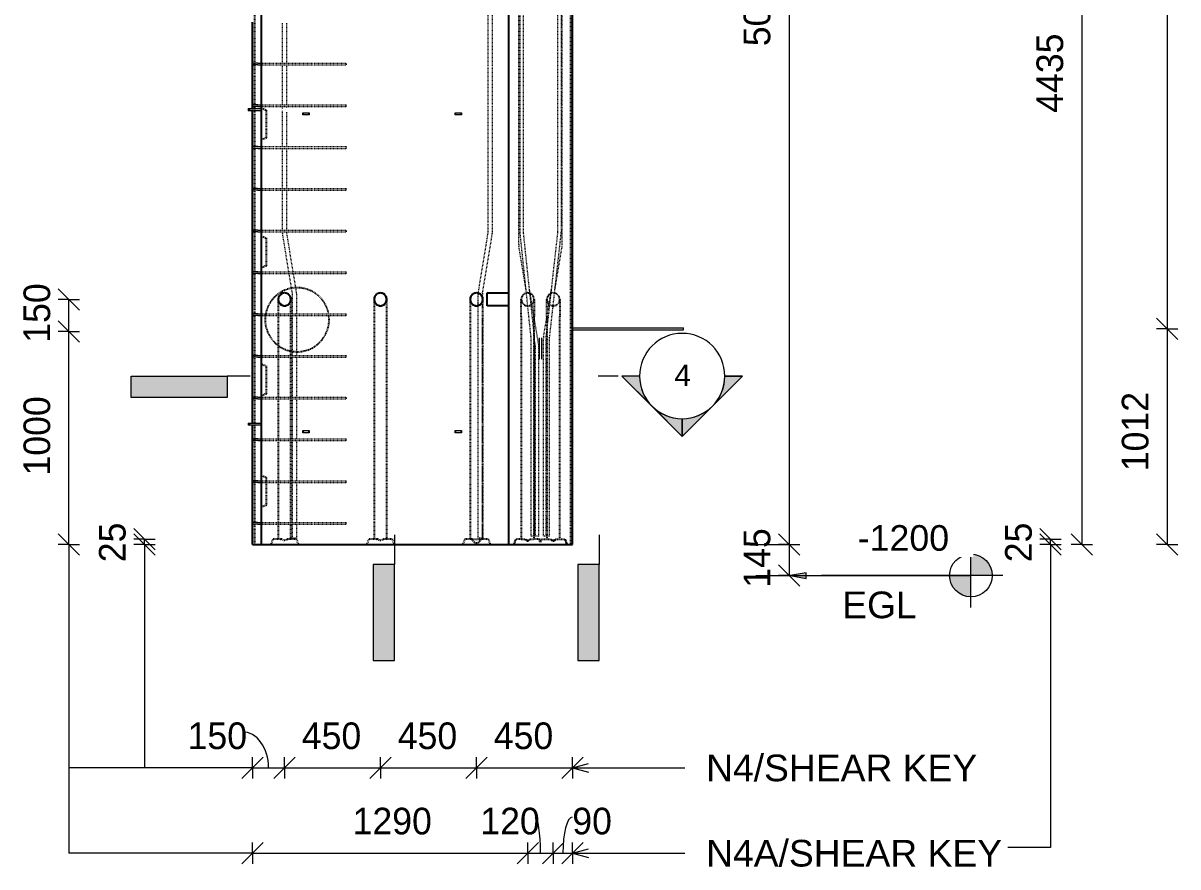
# Model space of a CAD drawing. Header units: millimetres. Extents: x -245 to 16264, y -2906 to 9309.
# Drawn here: x 3263 to 8677, y -2906 to 1051 of the extents above; entities that cross this region are included whole.
import ezdxf

# ---------------------------------------------------------------- set-up
doc = ezdxf.new("R2010")
doc.units = ezdxf.units.MM
doc.linetypes.add('Dash', pattern=[6.36, 3.18, -3.18])
for name, color, linetype, lineweight in [('A-ANNO-DIMS', 211, 'Continuous', 9), ('A-ANNO-DIMS-50', 211, 'Continuous', 9), ('A-DETL-MBND', 5, 'Continuous', 18), ('A-GENM', 13, 'Continuous', 18), ('A-WALL', 113, 'Continuous', 25), ('A-WALL-HDLN', 110, 'Dash', 25), ('G-ANNO-DIMS', 111, 'Continuous', 9), ('G-ANNO-SYMB', 111, 'Continuous', 9), ('G-ANNO-TEXT', 231, 'Continuous', 9), ('S-RBAR', 171, 'Continuous', 18)]:
    doc.layers.add(name, color=color, linetype=linetype, lineweight=lineweight)
doc.styles.add('Arial', font='arial.ttf', dxfattribs={"height": 100})
doc.styles.add('Arial_1', font='arial.ttf', dxfattribs={"height": 125})
doc.styles.add('Arial_2', font='arial.ttf', dxfattribs={"height": 120})
doc.styles.add('Nirmala UI Semilight', font='NirmalaS.ttf', dxfattribs={"height": 125})
doc.dimstyles.new('Arrow_Filled_-_2_5_NI_UI', dxfattribs={"dimscale": 304.8, "dimtxt": 130.920493, "dimasz": 0.328084, "dimexe": 0.164042, "dimexo": 0.0625, "dimgap": 0.164042, "dimtad": 1, "dimdec": 0, "dimzin": 0, "dimdsep": 46, "dimtxsty": 'Nirmala UI Semilight', "dimblk1": 'OBLIQUE', "dimblk2": 'OBLIQUE', "dimsah": 1, "dimcen": 0.09, "dimazin": 0, "dimtfac": 1, "dimtdec": 4, "dimtix": 1, "dimtmove": 1, "dimatfit": 3, "dimfxl": 0.164042, "dimfxlon": 1, "dimtvp": 1, "dimtolj": 1, "dimtzin": 0, "dimarcsym": 2})
doc.dimstyles.new('Arrow_Filled_-_2_5_NI_UI_1', dxfattribs={"dimscale": 304.8, "dimtxt": 130.920493, "dimasz": 0.328084, "dimexe": 0.164042, "dimexo": 0.0625, "dimgap": 0.164042, "dimtad": 1, "dimdec": 0, "dimzin": 0, "dimdsep": 46, "dimtxsty": 'Nirmala UI Semilight', "dimblk1": 'OBLIQUE', "dimblk2": 'OBLIQUE', "dimsah": 1, "dimcen": 0.09, "dimazin": 0, "dimtfac": 1, "dimtdec": 4, "dimtix": 1, "dimtmove": 0, "dimatfit": 3, "dimfxl": 0.164042, "dimfxlon": 1, "dimtvp": 1, "dimtolj": 1, "dimtzin": 0, "dimarcsym": 2})

# ---------------------------------------------------------------- blocks, each defined once
blk = doc.blocks.new('RR spread anchor face based - RR-SA-2_5-150-1726819-Elevation Front')
at = {"layer": 'A-GENM'}
for p, q in [((4573.8, 630), (4576.3, 630)), ((4573.8, 620), (4573.8, 630)), ((4576.3, 620), (4573.8, 620)), ((4576.3, 630), (4601.3, 630)), ((4576.3, 630), (4576.3, 620)), ((4601.3, 620), (4576.3, 620)), ((4601.3, 630), (4603.8, 630)), ((4601.3, 630), (4601.3, 620)), ((4603.8, 620), (4601.3, 620)), ((4603.8, 630), (4603.8, 620))]:
    blk.add_line(p, q, dxfattribs=at)
blk = doc.blocks.new('12_7Ø_ Lifting Insert_COLUMN - 12_9Ø Lifting insert-V1-Elevation Front')
at = {"layer": 'A-GENM', "flags": 128}
for points in [[(5682.5, 2170), (5682.5, 2165.9), (5682.5, 2154.4), (5682.5, 2137.2), (5682.5, 2117.2), (5682.5, 2097.7), (5682.5, 2081.8), (5682.5, 2072.2), (5682.5, 2070)], [(5695.2, 2070), (5695.2, 2074.1), (5695.2, 2085.6), (5695.2, 2102.8), (5695.2, 2122.8), (5695.2, 2142.3), (5695.2, 2158.2), (5695.2, 2167.8), (5695.2, 2170)]]:
    blk.add_lwpolyline(points, dxfattribs=at)
blk = doc.blocks.new('RR spread anchor face based - RR-SA-2_5-150-1876458-Elevation Front')
at = {"layer": 'A-GENM'}
for p, q in [((5288.8, 630), (5291.3, 630)), ((5288.8, 620), (5288.8, 630)), ((5291.3, 620), (5288.8, 620)), ((5291.3, 630), (5316.3, 630)), ((5291.3, 620), (5291.3, 630)), ((5316.3, 620), (5291.3, 620)), ((5316.3, 630), (5318.8, 630)), ((5316.3, 620), (5316.3, 630)), ((5318.8, 620), (5316.3, 620)), ((5318.8, 630), (5318.8, 620))]:
    blk.add_line(p, q, dxfattribs=at)
blk = doc.blocks.new('RR spread anchor face based - RR-SA-3_0-200-1876459-Elevation Front')
at = {"layer": 'A-GENM'}
for p, q in [((4318.8, 3140), (4323.8, 3140)), ((4318.8, 3140), (4318.8, 3130)), ((4323.8, 3130), (4318.8, 3130)), ((4323.8, 3140), (4378.8, 3140)), ((4323.8, 3140), (4323.8, 3130)), ((4378.8, 3130), (4323.8, 3130))]:
    blk.add_line(p, q, dxfattribs=at)
blk = doc.blocks.new('Detail View - M_Section Tail - Filled Horizontal-14034-Elevation Front')
at = {"layer": 'G-ANNO-SYMB'}
blk.add_hatch(color=256, dxfattribs=at).paths.add_polyline_path([(4220.4, 3655.6), (4220.4, 3755.6), (3770.4, 3755.6), (3770.4, 3655.6)])
for p, q in [((3770.4, 3655.6), (3770.4, 3755.6)), ((3770.4, 3755.6), (4220.4, 3755.6)), ((4220.4, 3755.6), (4220.4, 3655.6)), ((4220.4, 3655.6), (3770.4, 3655.6))]:
    blk.add_line(p, q, dxfattribs=at)
blk = doc.blocks.new('DIMBLOCK20-Elevation Front')
at = {"layer": 'A-ANNO-DIMS-50'}
for p, q in [((8227.5, 3040), (8177.5, 3090)), ((8227.5, 3040), (8177.5, 3040)), ((8227.5, 3040), (8227.5, -1395)), ((8227.5, 3040), (8277.5, 2990)), ((8227.5, 3040), (8277.5, 3040)), ((8227.5, -1395), (8177.5, -1345)), ((8227.5, -1395), (8177.5, -1395)), ((8227.5, -1395), (8277.5, -1445)), ((8227.5, -1395), (8277.5, -1395))]:
    blk.add_line(p, q, dxfattribs=at)
at = {"layer": 'A-ANNO-DIMS-50', "color": 0, "insert": (8014.4, 629.7), "char_height": 125, "width": 462.744, "attachment_point": 1, "rotation": 90, "line_spacing_factor": 1.142579, "style": 'Nirmala UI Semilight'}
blk.add_mtext('4435', dxfattribs=at)
blk = doc.blocks.new('_Oblique')
at = {"color": 0, "linetype": 'ByBlock', "lineweight": -2}
blk.add_line((-0.5, -0.5), (0.5, 0.5), dxfattribs=at)
blk = doc.blocks.new('DIMBLOCK21-Elevation Front')
at = {"layer": 'A-ANNO-DIMS-50'}
for p, q in [((8627.5, 3700), (8577.5, 3750)), ((8627.5, 3700), (8577.5, 3700)), ((8627.5, 3700), (8627.5, -383)), ((8627.5, 3700), (8677.5, 3650)), ((8627.5, 3700), (8677.5, 3700)), ((8627.5, -383), (8577.5, -333)), ((8627.5, -383), (8577.5, -383)), ((8627.5, -383), (8677.5, -433)), ((8627.5, -383), (8677.5, -383))]:
    blk.add_line(p, q, dxfattribs=at)
at = {"layer": 'A-ANNO-DIMS-50', "color": 0, "insert": (8414.4, 1466.9), "char_height": 125, "width": 459.888, "attachment_point": 1, "rotation": 90, "line_spacing_factor": 1.142579, "style": 'Nirmala UI Semilight'}
blk.add_mtext('4083', dxfattribs=at)
blk = doc.blocks.new('DIMBLOCK22-Elevation Front')
at = {"layer": 'A-ANNO-DIMS-50'}
for p, q in [((8627.5, -383), (8577.5, -333)), ((8627.5, -383), (8577.5, -383)), ((8627.5, -383), (8627.5, -1395)), ((8627.5, -383), (8677.5, -433)), ((8627.5, -383), (8677.5, -383)), ((8627.5, -1395), (8577.5, -1345)), ((8627.5, -1395), (8577.5, -1395)), ((8627.5, -1395), (8677.5, -1445)), ((8627.5, -1395), (8677.5, -1395))]:
    blk.add_line(p, q, dxfattribs=at)
at = {"layer": 'A-ANNO-DIMS-50', "color": 0, "insert": (8414.4, -1050.9), "char_height": 125, "width": 388.477, "attachment_point": 1, "rotation": 90, "line_spacing_factor": 1.142579, "style": 'Nirmala UI Semilight'}
blk.add_mtext('1012', dxfattribs=at)
blk = doc.blocks.new('DIMBLOCK69-Elevation Front')
at = {"layer": 'A-ANNO-DIMS-50'}
for p, q in [((4338.8, -2441.8), (4388.8, -2391.8)), ((4338.8, -2441.8), (4338.8, -2391.8)), ((4488.8, -2441.8), (4538.8, -2391.8)), ((4488.8, -2441.8), (4488.8, -2391.8)), ((4338.8, -2441.8), (4288.8, -2491.8)), ((4338.8, -2441.8), (4488.8, -2441.8)), ((4338.8, -2441.8), (4338.8, -2491.8)), ((4488.8, -2441.8), (4438.8, -2491.8)), ((4488.8, -2441.8), (4488.8, -2491.8))]:
    blk.add_line(p, q, dxfattribs=at)
blk.add_ellipse((4291.1, -2441.8), major_axis=(0, 169), ratio=0.725724, start_param=4.712389, end_param=6.283185, dxfattribs=at)
at = {"layer": 'A-ANNO-DIMS-50', "color": 0, "insert": (4034.1, -2228.7), "char_height": 125, "width": 308.496, "attachment_point": 1, "line_spacing_factor": 1.142579, "style": 'Nirmala UI Semilight'}
blk.add_mtext('150', dxfattribs=at)
blk = doc.blocks.new('DIMBLOCK70-Elevation Front')
at = {"layer": 'A-ANNO-DIMS-50'}
for p, q in [((4488.8, -2441.8), (4538.8, -2391.8)), ((4488.8, -2441.8), (4488.8, -2391.8)), ((4938.4, -2441.8), (4988.4, -2391.8)), ((4938.4, -2441.8), (4938.4, -2391.8)), ((4488.8, -2441.8), (4438.8, -2491.8)), ((4488.8, -2441.8), (4938.4, -2441.8)), ((4488.8, -2441.8), (4488.8, -2491.8)), ((4938.4, -2441.8), (4888.4, -2491.8)), ((4938.4, -2441.8), (4938.4, -2491.8))]:
    blk.add_line(p, q, dxfattribs=at)
at = {"layer": 'A-ANNO-DIMS-50', "color": 0, "insert": (4569.6, -2228.7), "char_height": 125, "width": 345.63, "attachment_point": 1, "line_spacing_factor": 1.142579, "style": 'Nirmala UI Semilight'}
blk.add_mtext('450', dxfattribs=at)
blk = doc.blocks.new('DIMBLOCK71-Elevation Front')
at = {"layer": 'A-ANNO-DIMS-50'}
for p, q in [((4938.4, -2441.8), (4988.4, -2391.8)), ((4938.4, -2441.8), (4938.4, -2391.8)), ((5388.8, -2441.8), (5438.8, -2391.8)), ((5388.8, -2441.8), (5388.8, -2391.8)), ((4938.4, -2441.8), (4888.4, -2491.8)), ((4938.4, -2441.8), (5388.8, -2441.8)), ((4938.4, -2441.8), (4938.4, -2491.8)), ((5388.8, -2441.8), (5338.8, -2491.8)), ((5388.8, -2441.8), (5388.8, -2491.8))]:
    blk.add_line(p, q, dxfattribs=at)
at = {"layer": 'A-ANNO-DIMS-50', "color": 0, "insert": (5019.6, -2228.7), "char_height": 125, "width": 345.63, "attachment_point": 1, "line_spacing_factor": 1.142579, "style": 'Nirmala UI Semilight'}
blk.add_mtext('450', dxfattribs=at)
blk = doc.blocks.new('DIMBLOCK72-Elevation Front')
at = {"layer": 'A-ANNO-DIMS-50'}
for p, q in [((5388.8, -2441.8), (5438.8, -2391.8)), ((5388.8, -2441.8), (5388.8, -2391.8)), ((5838.8, -2441.8), (5888.8, -2391.8)), ((5838.8, -2441.8), (5838.8, -2391.8)), ((5388.8, -2441.8), (5338.8, -2491.8)), ((5388.8, -2441.8), (5838.8, -2441.8)), ((5388.8, -2441.8), (5388.8, -2491.8)), ((5838.8, -2441.8), (5788.8, -2491.8)), ((5838.8, -2441.8), (5838.8, -2491.8))]:
    blk.add_line(p, q, dxfattribs=at)
at = {"layer": 'A-ANNO-DIMS-50', "color": 0, "insert": (5469.8, -2228.7), "char_height": 125, "width": 345.63, "attachment_point": 1, "line_spacing_factor": 1.142579, "style": 'Nirmala UI Semilight'}
blk.add_mtext('450', dxfattribs=at)
blk = doc.blocks.new('DIMBLOCK73-Elevation Front')
at = {"layer": 'A-ANNO-DIMS-50'}
for p, q in [((3831.7, -1370), (3781.7, -1320)), ((3831.7, -1395), (3781.7, -1345)), ((3831.7, -1370), (3781.7, -1370)), ((3831.7, -1395), (3781.7, -1395)), ((3831.7, -1395), (3831.7, -1370)), ((3831.7, -1370), (3881.7, -1420)), ((3831.7, -1370), (3881.7, -1370)), ((3831.7, -1395), (3881.7, -1445)), ((3831.7, -1395), (3881.7, -1395))]:
    blk.add_line(p, q, dxfattribs=at)
at = {"layer": 'A-ANNO-DIMS-50', "color": 0, "insert": (3618.6, -1477.7), "char_height": 125, "width": 228.516, "attachment_point": 1, "rotation": 90, "line_spacing_factor": 1.142579, "style": 'Nirmala UI Semilight'}
blk.add_mtext('25', dxfattribs=at)
blk = doc.blocks.new('DIMBLOCK74-Elevation Front')
at = {"layer": 'A-ANNO-DIMS-50'}
for p, q in [((3477.9, -395), (3427.9, -345)), ((3477.9, -395), (3427.9, -395)), ((3477.9, -1395), (3477.9, -395)), ((3477.9, -395), (3527.9, -445)), ((3477.9, -395), (3527.9, -395)), ((3477.9, -1395), (3427.9, -1345)), ((3477.9, -1395), (3427.9, -1395)), ((3477.9, -1395), (3527.9, -1445)), ((3477.9, -1395), (3527.9, -1395))]:
    blk.add_line(p, q, dxfattribs=at)
at = {"layer": 'A-ANNO-DIMS-50', "color": 0, "insert": (3264.8, -1071.1), "char_height": 125, "width": 422.754, "attachment_point": 1, "rotation": 90, "line_spacing_factor": 1.142579, "style": 'Nirmala UI Semilight'}
blk.add_mtext('1000', dxfattribs=at)
blk = doc.blocks.new('DIMBLOCK75-Elevation Front')
at = {"layer": 'A-ANNO-DIMS-50'}
for p, q in [((3477.9, -245), (3427.9, -195)), ((3477.9, -245), (3427.9, -245)), ((3477.9, -395), (3477.9, -245)), ((3477.9, -245), (3527.9, -295)), ((3477.9, -245), (3527.9, -245)), ((3477.9, -395), (3427.9, -345)), ((3477.9, -395), (3427.9, -395)), ((3477.9, -395), (3527.9, -445)), ((3477.9, -395), (3527.9, -395))]:
    blk.add_line(p, q, dxfattribs=at)
at = {"layer": 'A-ANNO-DIMS-50', "color": 0, "insert": (3264.8, -448.5), "char_height": 125, "width": 308.496, "attachment_point": 1, "rotation": 90, "line_spacing_factor": 1.142579, "style": 'Nirmala UI Semilight'}
blk.add_mtext('150', dxfattribs=at)
blk = doc.blocks.new('Spot Elevations - M_Spot Elevation - Target Filled-10609-Elevation Front')
at = {"layer": 'G-ANNO-DIMS'}
h = blk.add_hatch(color=256, dxfattribs=at)
edge = h.paths.add_edge_path()
edge.add_line((7590.3, 3660), (7690.3, 3660))
edge.add_arc((7590.3, 3660), 100, 0, 90)
edge.add_line((7590.3, 3760), (7590.3, 3660))
h = blk.add_hatch(color=256, dxfattribs=at)
edge = h.paths.add_edge_path()
edge.add_line((7590.3, 3660), (7490.3, 3660))
edge.add_arc((7590.3, 3660), 100, 180, 270)
edge.add_line((7590.3, 3560), (7590.3, 3660))
for p, q in [((7590.3, 3510), (7590.3, 3810)), ((7740.3, 3660), (6890.3, 3660))]:
    blk.add_line(p, q, dxfattribs=at)
blk.add_circle((7590.3, 3660), 100, dxfattribs=at)
blk = doc.blocks.new('DIMBLOCK77-Elevation Front')
at = {"layer": 'A-ANNO-DIMS-50'}
for p, q in [((6854.3, 3660), (6804.3, 3710)), ((6854.3, 3660), (6804.3, 3660)), ((6854.3, 3660), (6854.3, -1395)), ((6854.3, 3660), (6904.3, 3610)), ((6854.3, 3660), (6904.3, 3660)), ((6854.3, -1395), (6804.3, -1345)), ((6854.3, -1395), (6804.3, -1395)), ((6854.3, -1395), (6904.3, -1445)), ((6854.3, -1395), (6904.3, -1395))]:
    blk.add_line(p, q, dxfattribs=at)
at = {"layer": 'A-ANNO-DIMS-50', "color": 0, "insert": (6641.2, 942.1), "char_height": 125, "width": 457.032, "attachment_point": 1, "rotation": 90, "line_spacing_factor": 1.142579, "style": 'Nirmala UI Semilight'}
blk.add_mtext('5055', dxfattribs=at)
blk = doc.blocks.new('DIMBLOCK78-Elevation Front')
at = {"layer": 'A-ANNO-DIMS-50'}
for p, q in [((6854.3, -1395), (6804.3, -1345)), ((6854.3, -1395), (6804.3, -1395)), ((6854.3, -1395), (6854.3, -1540)), ((6854.3, -1395), (6904.3, -1445)), ((6854.3, -1395), (6904.3, -1395)), ((6854.3, -1540), (6804.3, -1490)), ((6854.3, -1540), (6804.3, -1540)), ((6854.3, -1540), (6904.3, -1590)), ((6854.3, -1540), (6904.3, -1540))]:
    blk.add_line(p, q, dxfattribs=at)
at = {"layer": 'A-ANNO-DIMS-50', "color": 0, "insert": (6641.2, -1597.2), "char_height": 125, "width": 311.353, "attachment_point": 1, "rotation": 90, "line_spacing_factor": 1.142579, "style": 'Nirmala UI Semilight'}
blk.add_mtext('145', dxfattribs=at)
blk = doc.blocks.new('Detail View - M_Section Head - Filled SHOP DWG-1002450-Elevation Front')
at = {"layer": 'G-ANNO-SYMB'}
h = blk.add_hatch(color=256, dxfattribs=at)
edge = h.paths.add_edge_path()
edge.add_line((5892.7, 3755.6), (5975.5, 3755.6))
edge.add_arc((6175.5, 3755.6), 200, 180, 225)
edge.add_line((6034.1, 3614.2), (5892.7, 3755.6))
h = blk.add_hatch(color=256, dxfattribs=at)
edge = h.paths.add_edge_path()
edge.add_line((6458.3, 3755.6), (6316.9, 3614.2))
edge.add_arc((6175.5, 3755.6), 200, 315, 360)
edge.add_line((6375.5, 3755.6), (6458.3, 3755.6))
h = blk.add_hatch(color=256, dxfattribs=at)
edge = h.paths.add_edge_path()
edge.add_line((6175.5, 3472.8), (6034.1, 3614.2))
edge.add_arc((6175.5, 3755.6), 200, 225, 270)
edge.add_line((6175.5, 3555.6), (6175.5, 3472.8))
h = blk.add_hatch(color=256, dxfattribs=at)
edge = h.paths.add_edge_path()
edge.add_line((6175.5, 3472.8), (6175.5, 3555.6))
edge.add_arc((6175.5, 3755.6), 200, 270, 315)
edge.add_line((6316.9, 3614.2), (6175.5, 3472.8))
for p, q in [((6175.5, 3472.8), (5892.7, 3755.6)), ((5975.5, 3755.6), (5892.7, 3755.6)), ((5892.7, 3755.6), (6034.1, 3614.2)), ((5975.5, 3755.6), (5892.7, 3755.6)), ((6175.5, 3472.8), (6458.3, 3755.6)), ((6316.9, 3614.2), (6458.3, 3755.6)), ((6375.5, 3755.6), (6458.3, 3755.6)), ((6458.3, 3755.6), (6375.5, 3755.6)), ((6034.1, 3614.2), (6175.5, 3472.8)), ((6175.5, 3472.8), (6316.9, 3614.2)), ((6175.5, 3555.6), (6175.5, 3472.8)), ((6175.5, 3472.8), (6175.5, 3555.6))]:
    blk.add_line(p, q, dxfattribs=at)
for start, end in [(360, 180), (180, 360), (180, 225), (315, 0), (225, 270), (270, 315)]:
    blk.add_arc((6175.5, 3755.6), 200, start, end, dxfattribs=at)
blk = doc.blocks.new('DIMBLOCK81-Elevation Front')
at = {"layer": 'A-ANNO-DIMS-50'}
for p, q in [((4338.8, -2841.8), (4388.8, -2791.8)), ((4338.8, -2841.8), (4338.8, -2791.8)), ((5628.9, -2841.8), (5678.9, -2791.8)), ((5628.9, -2841.8), (5628.9, -2791.8)), ((4338.8, -2841.8), (4288.8, -2891.8)), ((4338.8, -2841.8), (5628.9, -2841.8)), ((4338.8, -2841.8), (4338.8, -2891.8)), ((5628.9, -2841.8), (5578.9, -2891.8)), ((5628.9, -2841.8), (5628.9, -2891.8))]:
    blk.add_line(p, q, dxfattribs=at)
at = {"layer": 'A-ANNO-DIMS-50', "color": 0, "insert": (4807.7, -2628.7), "char_height": 125, "width": 422.754, "attachment_point": 1, "line_spacing_factor": 1.142579, "style": 'Nirmala UI Semilight'}
blk.add_mtext('1290', dxfattribs=at)
blk = doc.blocks.new('DIMBLOCK82-Elevation Front')
at = {"layer": 'A-ANNO-DIMS-50'}
for p, q in [((5628.9, -2841.8), (5678.9, -2791.8)), ((5628.9, -2841.8), (5628.9, -2791.8)), ((5748.9, -2841.8), (5798.9, -2791.8)), ((5748.9, -2841.8), (5748.9, -2791.8)), ((5628.9, -2841.8), (5578.9, -2891.8)), ((5628.9, -2841.8), (5748.9, -2841.8)), ((5628.9, -2841.8), (5628.9, -2891.8)), ((5748.9, -2841.8), (5698.9, -2891.8)), ((5748.9, -2841.8), (5748.9, -2891.8))]:
    blk.add_line(p, q, dxfattribs=at)
blk.add_ellipse((5663.7, -2841.8), major_axis=(0, 169), ratio=0.14904, start_param=4.712389, end_param=6.283185, dxfattribs=at)
at = {"layer": 'A-ANNO-DIMS-50', "color": 0, "insert": (5406.7, -2628.7), "char_height": 125, "width": 308.496, "attachment_point": 1, "line_spacing_factor": 1.142579, "style": 'Nirmala UI Semilight'}
blk.add_mtext('120', dxfattribs=at)
blk = doc.blocks.new('DIMBLOCK83-Elevation Front')
at = {"layer": 'A-ANNO-DIMS-50'}
for p, q in [((5748.9, -2841.8), (5798.9, -2791.8)), ((5748.9, -2841.8), (5748.9, -2791.8)), ((5838.8, -2841.8), (5888.8, -2791.8)), ((5838.8, -2841.8), (5838.8, -2791.8)), ((5748.9, -2841.8), (5698.9, -2891.8)), ((5748.9, -2841.8), (5838.8, -2841.8)), ((5748.9, -2841.8), (5748.9, -2891.8)), ((5838.8, -2841.8), (5788.8, -2891.8)), ((5838.8, -2841.8), (5838.8, -2891.8))]:
    blk.add_line(p, q, dxfattribs=at)
blk.add_ellipse((5837.9, -2841.8), major_axis=(0, 169), ratio=0.260244, start_param=0, end_param=1.570796, dxfattribs=at)
at = {"layer": 'A-ANNO-DIMS-50', "color": 0, "insert": (5837.9, -2628.7), "char_height": 125, "width": 228.516, "attachment_point": 1, "line_spacing_factor": 1.142579, "style": 'Nirmala UI Semilight'}
blk.add_mtext('90', dxfattribs=at)
blk = doc.blocks.new('DIMBLOCK84-Elevation Front')
at = {"layer": 'A-ANNO-DIMS-50'}
for p, q in [((8080.3, -1370), (8030.3, -1320)), ((8080.3, -1395), (8030.3, -1345)), ((8080.3, -1370), (8030.3, -1370)), ((8080.3, -1395), (8030.3, -1395)), ((8080.3, -1395), (8080.3, -1370)), ((8080.3, -1370), (8130.3, -1420)), ((8080.3, -1370), (8130.3, -1370)), ((8080.3, -1395), (8130.3, -1445)), ((8080.3, -1395), (8130.3, -1395))]:
    blk.add_line(p, q, dxfattribs=at)
at = {"layer": 'A-ANNO-DIMS-50', "color": 0, "insert": (7867.2, -1477.7), "char_height": 125, "width": 228.516, "attachment_point": 1, "rotation": 90, "line_spacing_factor": 1.142579, "style": 'Nirmala UI Semilight'}
blk.add_mtext('25', dxfattribs=at)

msp = doc.modelspace()

# ---------------------------------------------------------------- hatches: boundary and pattern name
at = {"layer": 'G-ANNO-DIMS'}
msp.add_hatch(color=256, dxfattribs=at).paths.add_polyline_path([(6858.8, -1540), (6933.8, -1553.2), (6933.8, -1526.8)])

# ---------------------------------------------------------------- linework, layer by layer
at = {"layer": 'A-DETL-MBND'}
for p, q in [((3477.9, -1395), (3477.9, -2841.8)), ((3831.7, -1395), (3831.7, -2441.8)), ((6698.8, -1395), (6858.8, -1395)), ((8080.3, -1395), (8080.3, -2815)), ((6698.8, -1540), (6858.8, -1540)), ((4338.8, -2441.8), (3477.9, -2441.8)), ((8080.3, -2815), (7880.3, -2815)), ((4338.8, -2841.8), (3477.9, -2841.8))]:
    msp.add_line(p, q, dxfattribs=at)
at = {"layer": 'A-WALL'}
for p, q in [((4378.8, 3700), (4378.8, -1395)), ((5538.8, 3700), (5538.8, -1395)), ((5838.8, -1395), (5838.8, 3660)), ((4338.8, 859.2), (4338.8, 1054.2)), ((4338.8, 663.4), (4338.8, 858.4)), ((4338.8, 649.9), (4338.8, 662.6)), ((4338.8, 467.6), (4338.8, 639.9)), ((4338.8, 271.8), (4338.8, 466.8)), ((4338.8, 76), (4338.8, 271)), ((4338.8, -119.8), (4338.8, 75.2)), ((4338.8, -315.6), (4338.8, -120.6)), ((5438.8, -275), (5438.8, -215)), ((5438.8, -215), (5538.8, -215)), ((4338.8, -511.4), (4338.8, -316.4)), ((5538.8, -275), (5438.8, -275)), ((4338.8, -707.2), (4338.8, -512.2)), ((4338.8, -825.1), (4338.8, -708)), ((4338.8, -903), (4338.8, -835.1)), ((4338.8, -1098.8), (4338.8, -903.8)), ((4338.8, -1294.6), (4338.8, -1099.6)), ((4338.8, -1395), (4338.8, -1295.4)), ((4338.8, -1395), (5838.8, -1395))]:
    msp.add_line(p, q, dxfattribs=at)
at = {"layer": 'A-WALL', "flags": 128}
for points in [[(4488.8, -215), (4473.8, -219), (4462.8, -230.1), (4458.8, -245)], [(4518.8, -245), (4514.8, -230), (4503.7, -219), (4488.8, -215)], [(4938.4, -215), (4923.4, -219), (4912.4, -230.1), (4908.4, -245)], [(4968.4, -245), (4964.4, -230), (4953.3, -219), (4938.4, -215)], [(5388.8, -215), (5373.8, -219), (5362.8, -230.1), (5358.8, -245)], [(5418.8, -245), (5414.8, -230), (5403.7, -219), (5388.8, -215)], [(4458.8, -245), (4462.8, -260), (4473.9, -271), (4488.8, -275)], [(4488.8, -275), (4503.8, -271), (4514.8, -259.9), (4518.8, -245)], [(4518.8, -250.1), (4518.8, -245.1), (4518.8, -245)], [(4908.4, -245), (4912.4, -260), (4923.5, -271), (4938.4, -275)], [(4938.4, -275), (4953.4, -271), (4964.4, -259.9), (4968.4, -245)], [(4968.4, -250.1), (4968.4, -245.1), (4968.4, -245)], [(5358.8, -245), (5362.8, -260), (5373.9, -271), (5388.8, -275)], [(5388.8, -275), (5403.8, -271), (5414.8, -259.9), (5418.8, -245)], [(5418.8, -250.1), (5418.8, -245.1), (5418.8, -245)]]:
    msp.add_lwpolyline(points, dxfattribs=at)
at = {"layer": 'A-WALL'}
for centre, start, end in [((4488.8, -245), 90.7225, 119.4223), ((4488.8, -245), 61.0187, 89.2664), ((4938.4, -245), 90.7225, 119.4223), ((4938.4, -245), 61.0187, 89.2664), ((5388.8, -245), 90.7225, 119.4223), ((5388.8, -245), 61.0187, 89.2664), ((4488.8, -245), 150.6728, 179.6194), ((4488.8, -245), 180.4246, 209.7233), ((4488.8, -245), 120.8303, 149.6053), ((4488.8, -245), 210.813, 239.6231), ((4488.8, -245), 30.8311, 59.6045), ((4488.8, -245), 300.812, 329.6241), ((4488.8, -245), 0.3778, 29.7706), ((4488.8, -245), 330.719, 359.5722), ((4938.4, -245), 150.6728, 179.6194), ((4938.4, -245), 180.4246, 209.7233), ((4938.4, -245), 120.8303, 149.6053), ((4938.4, -245), 210.813, 239.6231), ((4938.4, -245), 30.8311, 59.6045), ((4938.4, -245), 300.812, 329.6241), ((4938.4, -245), 0.3778, 29.7706), ((4938.4, -245), 330.719, 359.5722), ((5388.8, -245), 150.6728, 179.6194), ((5388.8, -245), 180.4246, 209.7233), ((5388.8, -245), 120.8303, 149.6053), ((5388.8, -245), 210.813, 239.6231), ((5388.8, -245), 30.8311, 59.6045), ((5388.8, -245), 300.812, 329.6241), ((5388.8, -245), 0.3778, 29.7706), ((5388.8, -245), 330.719, 359.5722), ((4488.8, -245), 241.0171, 269.268), ((4488.8, -245), 270.7209, 299.4239), ((4938.4, -245), 241.0171, 269.268), ((4938.4, -245), 270.7209, 299.4239), ((5388.8, -245), 241.0171, 269.268), ((5388.8, -245), 270.7209, 299.4239)]:
    msp.add_arc(centre, 30, start, end, dxfattribs=at)
at = {"layer": 'A-WALL-HDLN'}
for p, q in [((4348.8, -1395), (4348.8, 3650)), ((5828.8, 3650), (5828.8, -1395)), ((4338.8, 639.9), (4338.8, 649.9)), ((4378.8, 652.5), (4403.8, 642.5)), ((4403.8, 512.5), (4403.8, 642.5)), ((4403.8, 512.5), (4378.8, 502.5)), ((4378.8, 52.5), (4403.8, 42.5)), ((4403.8, -87.5), (4403.8, 42.5)), ((4403.8, -87.5), (4378.8, -97.5)), ((4458.8, -335), (4458.8, -1370)), ((4518.8, -1370), (4518.8, -335)), ((4908.4, -335), (4908.4, -1370)), ((4968.4, -1370), (4968.4, -335)), ((5358.8, -335), (5358.8, -1370)), ((5418.8, -1370), (5418.8, -335)), ((5598.9, -325), (5598.9, -1370)), ((5658.9, -326.9), (5658.9, -325)), ((5658.9, -404.8), (5658.9, -327.5)), ((5718.9, -325), (5718.9, -326.5)), ((5718.9, -327.1), (5718.9, -391.8)), ((5778.9, -1370), (5778.9, -325)), ((5658.9, -1370), (5658.9, -405.8)), ((5718.9, -392.7), (5718.9, -1370)), ((4378.8, -547.5), (4403.8, -557.5)), ((4403.8, -687.5), (4403.8, -557.5)), ((4403.8, -687.5), (4378.8, -697.5)), ((4338.8, -835.1), (4338.8, -825.1)), ((4378.8, -1070), (4403.8, -1080)), ((4403.8, -1210), (4403.8, -1080)), ((4403.8, -1210), (4378.8, -1220)), ((4433.8, -1370), (4423.8, -1395)), ((4476.8, -1370), (4433.8, -1370)), ((4470.2, -1370), (4476.8, -1370)), ((4500.8, -1370), (4507.4, -1370)), ((4543.8, -1370), (4500.8, -1370)), ((4543.8, -1370), (4553.8, -1395)), ((4883.4, -1370), (4873.4, -1395)), ((4926.4, -1370), (4883.4, -1370)), ((4919.8, -1370), (4926.4, -1370)), ((4950.4, -1370), (4957, -1370)), ((4993.4, -1370), (4950.4, -1370)), ((4993.4, -1370), (5003.4, -1395)), ((5333.8, -1370), (5323.8, -1395)), ((5369, -1370), (5333.8, -1370)), ((5364.2, -1370), (5369, -1370)), ((5369, -1370), (5408.6, -1370)), ((5408.7, -1370), (5413.5, -1370)), ((5443.8, -1370), (5408.7, -1370)), ((5443.8, -1370), (5453.8, -1395)), ((5572.6, -1370), (5562.6, -1395)), ((5563.9, -1395), (5573.9, -1370)), ((5598.8, -1370), (5572.6, -1370)), ((5598.8, -1370), (5617.6, -1370)), ((5628.9, -1375.5), (5627.8, -1375.4)), ((5630.1, -1375.4), (5628.9, -1375.5)), ((5640, -1370), (5658.8, -1370)), ((5682.6, -1370), (5658.8, -1370)), ((5682.6, -1370), (5683.9, -1370)), ((5688.2, -1384), (5682.6, -1370)), ((5683.9, -1370), (5688.8, -1382.3)), ((5693.8, -1370), (5688.2, -1384)), ((5693.9, -1370), (5688.9, -1382.5)), ((5688.9, -1382.4), (5688.9, -1382.5)), ((5693.8, -1370), (5718.8, -1370)), ((5718.8, -1370), (5737.6, -1370)), ((5748.9, -1375.5), (5747.8, -1375.4)), ((5750.1, -1375.4), (5748.9, -1375.5)), ((5760, -1370), (5778.8, -1370)), ((5778.8, -1370), (5803.8, -1370)), ((5813.8, -1395), (5803.8, -1370)), ((5803.9, -1370), (5813.9, -1395)), ((5803.9, -1370), (5803.9, -1370))]:
    msp.add_line(p, q, dxfattribs=at)
at = {"layer": 'A-WALL-HDLN', "flags": 128}
for points in [[(4458.8, -245.4), (4458.8, -249.1), (4458.8, -261), (4458.8, -279.7), (4458.8, -303.4), (4458.8, -330), (4458.8, -335)], [(4518.8, -335), (4518.8, -308.1), (4518.8, -283.7), (4518.8, -264), (4518.8, -250.7), (4518.8, -250.1)], [(4908.4, -245.4), (4908.4, -249.1), (4908.4, -261), (4908.4, -279.7), (4908.4, -303.4), (4908.4, -330), (4908.4, -335)], [(4968.4, -335), (4968.4, -308.1), (4968.4, -283.7), (4968.4, -264), (4968.4, -250.7), (4968.4, -250.1)], [(5358.8, -245.4), (5358.8, -249.1), (5358.8, -261), (5358.8, -279.7), (5358.8, -303.4), (5358.8, -330), (5358.8, -335)], [(5418.8, -335), (5418.8, -308.1), (5418.8, -283.7), (5418.8, -264), (5418.8, -250.7), (5418.8, -250.1)], [(5598.9, -325), (5598.9, -299.7), (5598.9, -277), (5598.9, -259.3), (5598.9, -248.2), (5598.9, -245)], [(5658.9, -245), (5658.9, -249.1), (5658.9, -261), (5658.9, -279.4), (5658.9, -302.5), (5658.9, -325)], [(5718.9, -325), (5718.9, -299.7), (5718.9, -277), (5718.9, -259.3), (5718.9, -248.2), (5718.9, -245)], [(5778.9, -245), (5778.9, -249.1), (5778.9, -261), (5778.9, -279.4), (5778.9, -302.5), (5778.9, -325)], [(4488.8, -1376.3), (4485.7, -1375.9), (4482.7, -1374.7), (4479.7, -1372.7), (4476.8, -1370)], [(4500.8, -1370), (4497.9, -1372.7), (4494.9, -1374.7), (4491.9, -1375.9), (4488.8, -1376.3)], [(4938.4, -1376.3), (4935.3, -1375.9), (4932.3, -1374.7), (4929.3, -1372.7), (4926.4, -1370)], [(4950.4, -1370), (4947.5, -1372.7), (4944.5, -1374.7), (4941.5, -1375.9), (4938.4, -1376.3)], [(5388.8, -1388.8), (5385.2, -1388.2), (5381.6, -1386.6), (5378.2, -1383.9), (5374.9, -1380.2), (5371.8, -1375.6), (5369, -1370)], [(5408.7, -1370), (5405.8, -1375.6), (5402.7, -1380.2), (5399.4, -1383.9), (5396, -1386.6), (5392.4, -1388.2), (5388.8, -1388.8)], [(5616.2, -1370), (5619.3, -1373), (5622.4, -1375.3), (5625.7, -1376.6), (5628.9, -1377)], [(5640, -1370), (5636.9, -1372.6), (5633.7, -1374.4), (5630.4, -1375.3), (5627.2, -1375.3), (5623.9, -1374.4), (5620.7, -1372.6), (5617.6, -1370)], [(5623.4, -1374.2), (5623.2, -1374.1), (5622.5, -1373.7)], [(5626.7, -1375.3), (5626.1, -1375.1), (5624.9, -1374.8)], [(5628.9, -1377), (5632.2, -1376.6), (5635.4, -1375.3), (5638.6, -1373), (5641.6, -1370)], [(5640.2, -1370), (5637.5, -1372.4), (5634.7, -1374.1), (5631.8, -1375.1), (5630.7, -1375.3)], [(5736.2, -1370), (5739.3, -1373), (5742.4, -1375.3), (5745.7, -1376.6), (5748.9, -1377)], [(5737.6, -1370), (5740.7, -1372.6), (5743.9, -1374.4), (5747.2, -1375.3), (5750.4, -1375.3), (5753.7, -1374.4), (5756.9, -1372.6), (5760, -1370)], [(5743.4, -1374.2), (5743.2, -1374.1), (5742.5, -1373.7)], [(5746.7, -1375.3), (5746.1, -1375.1), (5744.9, -1374.8)], [(5748.9, -1377), (5752.2, -1376.6), (5755.4, -1375.3), (5758.6, -1373), (5761.6, -1370)], [(5760.2, -1370), (5757.5, -1372.4), (5754.7, -1374.1), (5751.8, -1375.1), (5750.7, -1375.3)]]:
    msp.add_lwpolyline(points, dxfattribs=at)
at = {"layer": 'A-WALL-HDLN'}
for centre, radius, start, end in [((4547.8, -340.4), 150, 0, 180), ((5628.9, -245), 30, 90, 270), ((5628.9, -245), 30, 270, 90), ((5748.9, -245), 30, 90, 270), ((5748.9, -245), 30, 270, 90), ((4547.8, -340.4), 150, 180, 0)]:
    msp.add_arc(centre, radius, start, end, dxfattribs=at)
at = {"layer": 'G-ANNO-DIMS'}
for p, q in [((6933.8, -1526.8), (6858.8, -1540)), ((6858.8, -1540), (6933.8, -1553.2)), ((6858.8, -1540), (7459.6, -1540)), ((6933.8, -1553.2), (6933.8, -1526.8)), ((7459.6, -1540), (7707.3, -1540))]:
    msp.add_line(p, q, dxfattribs=at)
at = {"layer": 'G-ANNO-SYMB'}
for p, q in [((4327.2, -604.4), (4220.4, -604.4)), ((6053.3, -604.4), (5960, -604.4)), ((5003.7, -1348.8), (5003.7, -1487.8)), ((5963.7, -1348.8), (5963.7, -1487.8))]:
    msp.add_line(p, q, dxfattribs=at)
at = {"layer": 'G-ANNO-TEXT', "color": 250}
for p, q in [((5838.8, -2442), (5913.8, -2421.9)), ((5838.8, -2442), (5913.8, -2462.1)), ((5838.8, -2442), (6365.4, -2442)), ((5838.8, -2842), (5913.8, -2821.9)), ((5838.8, -2842), (5913.8, -2862.1)), ((5838.8, -2842), (6365.4, -2842))]:
    msp.add_line(p, q, dxfattribs=at)
at = {"layer": 'S-RBAR', "linetype": 'Dash'}
for p, q in [((5443.8, 73.5), (5443.8, 3700)), ((5463.8, 73.5), (5463.8, 3700)), ((5586.9, 11.6), (5586.9, 2678.8)), ((5790.9, 11.6), (5790.9, 2678.8)), ((5593.5, 69), (5593.5, 2624.6)), ((5609.5, 69), (5609.5, 2624.6)), ((5770.6, 73.9), (5770.6, 2620)), ((5786.6, 73.9), (5786.6, 2620)), ((4478.8, 862.8), (4478.8, 1050.6)), ((4498.8, 862.8), (4498.8, 1050.6)), ((4378.9, 862.8), (4778.8, 862.8)), ((4378.9, 854.8), (4778.8, 854.8)), ((4478.8, 667), (4478.8, 854.8)), ((4498.8, 667), (4498.8, 854.8)), ((4778.8, 854.8), (4778.8, 862.8)), ((4378.9, 667), (4778.8, 667)), ((4378.9, 659), (4778.8, 659)), ((4478.8, 649.9), (4478.8, 659)), ((4498.8, 654.9), (4498.8, 659)), ((4778.8, 659), (4778.8, 667)), ((4478.8, 471.2), (4478.8, 639.9)), ((4498.8, 471.2), (4498.8, 634.9)), ((4378.9, 471.2), (4778.8, 471.2)), ((4378.9, 463.2), (4778.8, 463.2)), ((4478.8, 275.4), (4478.8, 463.2)), ((4498.8, 275.4), (4498.8, 463.2)), ((4778.8, 463.2), (4778.8, 471.2)), ((4378.9, 275.4), (4778.8, 275.4)), ((4778.8, 267.4), (4778.8, 275.4)), ((4378.9, 267.4), (4778.8, 267.4)), ((4478.8, 79.6), (4478.8, 267.4)), ((4498.8, 79.6), (4498.8, 267.4)), ((4378.9, 79.6), (4778.8, 79.6)), ((4378.9, 71.6), (4778.8, 71.6)), ((4509, -116.2), (4479.7, 63)), ((4529.3, -116.2), (4499.4, 66.3)), ((4778.8, 71.6), (4778.8, 79.6)), ((5397.5, -212.8), (5443.2, 66.3)), ((5417.2, -216.1), (5463, 63)), ((5593.9, 61.5), (5593.5, 69)), ((5644.5, -421.4), (5593.9, 61.5)), ((5609.8, 63.2), (5609.5, 69)), ((5660.5, -419.8), (5609.8, 63.2)), ((5715.9, -419.7), (5770.3, 68.2)), ((5731.8, -421.5), (5786.2, 66.4)), ((5770.3, 68.2), (5770.6, 73.9)), ((5786.2, 66.4), (5786.6, 73.9)), ((5620.8, -195.9), (5587.6, 3.7)), ((5757, -195.9), (5790.2, 3.7)), ((4378.9, -116.2), (4778.8, -116.2)), ((4378.9, -124.2), (4778.8, -124.2)), ((4525.4, -216.1), (4510.3, -124.2)), ((4545.1, -212.8), (4530.6, -124.2)), ((4778.8, -124.2), (4778.8, -116.2)), ((5680.7, -457.9), (5637, -195.4)), ((5703.5, -419.3), (5740.8, -195.5)), ((4526, -312), (4526, -223.3)), ((4546, -312), (4546, -223.3)), ((5396.6, -257.9), (5396.6, -223.3)), ((5416.6, -234.3), (5416.6, -223.3)), ((5416.6, -236.8), (5416.6, -234.6)), ((5416.6, -253.1), (5416.6, -237)), ((5416.6, -255.4), (5416.6, -253.3)), ((5416.6, -1365), (5416.6, -255.7)), ((4378.9, -312), (4778.8, -312)), ((4378.9, -320), (4778.8, -320)), ((4526, -507.8), (4526, -320)), ((4546, -507.8), (4546, -320)), ((4778.8, -320), (4778.8, -312)), ((5396.6, -1365), (5396.6, -274)), ((5644.8, -427.2), (5644.5, -421.4)), ((5644.8, -1355), (5644.8, -427.2)), ((5660.8, -427.2), (5660.5, -419.8)), ((5660.8, -1355), (5660.8, -427.2)), ((5702.9, -1355), (5702.9, -427.2)), ((5715.5, -427.2), (5715.9, -419.7)), ((5715.5, -1355), (5715.5, -427.2)), ((5731.5, -427.2), (5731.8, -421.5)), ((5731.5, -1355), (5731.5, -427.2)), ((5664.9, -460.6), (5660.9, -436.2)), ((5665.4, -1355), (5665.4, -465.8)), ((5681.4, -1355), (5681.4, -465.8)), ((4378.9, -507.8), (4778.8, -507.8)), ((4378.9, -515.8), (4778.8, -515.8)), ((4526, -703.6), (4526, -515.8)), ((4546, -703.6), (4546, -515.8)), ((4778.8, -515.8), (4778.8, -507.8)), ((4378.9, -703.6), (4778.8, -703.6)), ((4778.8, -711.6), (4778.8, -703.6)), ((4378.9, -711.6), (4778.8, -711.6)), ((4526, -899.4), (4526, -711.6)), ((4546, -899.4), (4546, -711.6)), ((4378.9, -899.4), (4778.8, -899.4)), ((4378.9, -907.4), (4778.8, -907.4)), ((4526, -1095.2), (4526, -907.4)), ((4546, -1095.2), (4546, -907.4)), ((4778.8, -907.4), (4778.8, -899.4)), ((4378.9, -1095.2), (4778.8, -1095.2)), ((4378.9, -1103.2), (4778.8, -1103.2)), ((4526, -1291), (4526, -1103.2)), ((4546, -1291), (4546, -1103.2)), ((4778.8, -1103.2), (4778.8, -1095.2)), ((4378.9, -1291), (4778.8, -1291)), ((4378.9, -1299), (4778.8, -1299)), ((4526, -1365), (4526, -1299)), ((4546, -1365), (4546, -1299)), ((4778.8, -1299), (4778.8, -1291)), ((4546, -1365), (4526, -1365)), ((5416.6, -1365), (5396.6, -1365)), ((5660.8, -1355), (5644.8, -1355)), ((5681.4, -1355), (5665.4, -1355)), ((5715.5, -1355), (5702.9, -1355)), ((5731.5, -1355), (5715.5, -1355))]:
    msp.add_line(p, q, dxfattribs=at)
at = {"layer": 'S-RBAR'}
for p, q in [((4362.8, 862.8), (4342.8, 862.8)), ((4362.8, 854.8), (4342.8, 854.8)), ((4362.8, 862.8), (4378.8, 862.8)), ((4362.8, 854.8), (4378.8, 854.8)), ((4362.8, 667), (4342.8, 667)), ((4362.8, 659), (4342.8, 659)), ((4362.8, 667), (4378.8, 667)), ((4362.8, 659), (4378.8, 659)), ((4362.8, 471.2), (4342.8, 471.2)), ((4362.8, 463.2), (4342.8, 463.2)), ((4362.8, 471.2), (4378.8, 471.2)), ((4362.8, 463.2), (4378.8, 463.2)), ((4362.8, 275.4), (4342.8, 275.4)), ((4362.8, 275.4), (4378.8, 275.4)), ((4362.8, 267.4), (4342.8, 267.4)), ((4362.8, 267.4), (4378.8, 267.4)), ((4362.8, 79.6), (4342.8, 79.6)), ((4362.8, 71.6), (4342.8, 71.6)), ((4362.8, 79.6), (4378.8, 79.6)), ((4362.8, 71.6), (4378.8, 71.6)), ((4362.8, -116.2), (4342.8, -116.2)), ((4362.8, -124.2), (4342.8, -124.2)), ((4362.8, -116.2), (4378.8, -116.2)), ((4362.8, -124.2), (4378.8, -124.2)), ((5396.6, -274), (5396.6, -258)), ((4362.8, -312), (4342.8, -312)), ((4362.8, -320), (4342.8, -320)), ((4362.8, -312), (4378.8, -312)), ((4362.8, -320), (4378.8, -320)), ((5838.8, -378), (6358.8, -378)), ((6358.8, -388), (6358.8, -378)), ((5838.8, -388), (6358.8, -388)), ((4362.8, -507.8), (4342.8, -507.8)), ((4362.8, -515.8), (4342.8, -515.8)), ((4362.8, -507.8), (4378.8, -507.8)), ((4362.8, -515.8), (4378.8, -515.8)), ((4362.8, -703.6), (4342.8, -703.6)), ((4362.8, -703.6), (4378.8, -703.6)), ((4362.8, -711.6), (4342.8, -711.6)), ((4362.8, -711.6), (4378.8, -711.6)), ((4362.8, -899.4), (4342.8, -899.4)), ((4362.8, -907.4), (4342.8, -907.4)), ((4362.8, -899.4), (4378.8, -899.4)), ((4362.8, -907.4), (4378.8, -907.4)), ((4362.8, -1095.2), (4342.8, -1095.2)), ((4362.8, -1103.2), (4342.8, -1103.2)), ((4362.8, -1095.2), (4378.8, -1095.2)), ((4362.8, -1103.2), (4378.8, -1103.2)), ((4362.8, -1291), (4342.8, -1291)), ((4362.8, -1299), (4342.8, -1299)), ((4362.8, -1291), (4378.8, -1291)), ((4362.8, -1299), (4378.8, -1299))]:
    msp.add_line(p, q, dxfattribs=at)
for centre in [(4342.8, 858.8), (4342.8, 663), (4342.8, 467.2), (4342.8, 271.4), (4342.8, 75.6), (4342.8, -120.2), (4342.8, -316), (4342.8, -511.8), (4342.8, -707.6), (4342.8, -903.4), (4342.8, -1099.2), (4342.8, -1295)]:
    msp.add_arc(centre, 4, 90, 270, dxfattribs=at)
at = {"layer": 'S-RBAR', "linetype": 'Dash'}
for centre, radius, start, end in [((4543.8, 73.5), 65, 181.7203, 189.3048), ((4543.8, 73.5), 45, 182.4849, 189.3048), ((5398.8, 73.5), 45, 350.6952, 0), ((5398.8, 73.5), 65, 350.6952, 360), ((5634.9, 11.6), 48, 180, 189.4623), ((5742.9, 11.6), 48, 350.5377, 360), ((4481, -223.3), 45, 0, 9.3048), ((4481, -223.3), 65, 360, 9.3048), ((5461.6, -223.3), 65, 170.6952, 180), ((5461.6, -223.3), 45, 170.6952, 180), ((5750.9, -427.2), 48, 170.5377, 180), ((5633.4, -465.8), 32, 360, 9.4623), ((5633.4, -465.8), 48, 0, 9.4623)]:
    msp.add_arc(centre, radius, start, end, dxfattribs=at)

# ---------------------------------------------------------------- block references
at = {"layer": 'A-GENM'}
for name, p in [('RR spread anchor face based - RR-SA-3_0-200-1876459-Elevation Front', (0, -2490.1)), ('RR spread anchor face based - RR-SA-2_5-150-1726819-Elevation Front', (0, 0)), ('RR spread anchor face based - RR-SA-2_5-150-1876458-Elevation Front', (0, 0)), ('12_7Ø_ Lifting Insert_COLUMN - 12_9Ø Lifting insert-V1-Elevation Front', (0, -2595)), ('RR spread anchor face based - RR-SA-3_0-200-1876459-Elevation Front', (0, -3965.1)), ('RR spread anchor face based - RR-SA-2_5-150-1726819-Elevation Front', (0, -1490)), ('RR spread anchor face based - RR-SA-2_5-150-1876458-Elevation Front', (0, -1490))]:
    msp.add_blockref(name, p, dxfattribs=at)
at = {"layer": 'G-ANNO-DIMS'}
msp.add_blockref('Spot Elevations - M_Spot Elevation - Target Filled-10609-Elevation Front', (116.9, -5200), dxfattribs=at)
at = {"layer": 'G-ANNO-SYMB'}
for name, p in [('Detail View - M_Section Head - Filled SHOP DWG-1002450-Elevation Front', (177.8, -4360)), ('Detail View - M_Section Tail - Filled Horizontal-14034-Elevation Front', (0, -4360))]:
    msp.add_blockref(name, p, dxfattribs=at)
at = {"layer": 'G-ANNO-SYMB', "extrusion": (0, 0, -1), "rotation": 90.00000000000077}
for p in [(-1248.1, -5708.3), (-2208.1, -5708.3)]:
    msp.add_blockref('Detail View - M_Section Tail - Filled Horizontal-14034-Elevation Front', p, dxfattribs=at)

# ---------------------------------------------------------------- texts
at = {"layer": 'G-ANNO-SYMB', "insert": (6316.6, -550.6), "char_height": 100, "width": 96.202, "attachment_point": 1, "style": 'Arial'}
msp.add_mtext('4', dxfattribs=at)
at = {"layer": 'G-ANNO-TEXT', "color": 7, "char_height": 125, "attachment_point": 1, "style": 'Arial_1'}
for s, insert, width in [('EGL', (7103.3, -1615), 420.886), ('N4/SHEAR KEY', (6465.4, -2379.5), 1535.232), ('N4A/SHEAR KEY', (6465.4, -2779.5), 1675.527)]:
    msp.add_mtext(s, dxfattribs=dict(at, insert=insert, width=width))

# ---------------------------------------------------------------- dimensions: what is measured, and where the dimension line sits
at = {"layer": 'A-ANNO-DIMS'}
for base, p1, p2, override, picture, middle in [((8627.5, -383), (8577.5, 3700), (8577.5, -383), {"dimpost": '<>', "dimfxl": 4083}, 'DIMBLOCK21-Elevation Front', (8512.9, 1658.5)), ((6854.3, -1395), (6904.3, 3660), (6904.3, -1395), {"dimpost": '<>', "dimfxl": 5055.001722}, 'DIMBLOCK77-Elevation Front', (6739.7, 1132.5)), ((8227.5, -1395), (8177.5, 3040), (8177.5, -1395), {"dimpost": '<>', "dimfxl": 4435}, 'DIMBLOCK20-Elevation Front', (8112.9, 822.5)), ((3477.9, -245), (3527.9, -395), (3527.9, -245), {"dimpost": '<>', "dimfxl": 150}, 'DIMBLOCK75-Elevation Front', (3363, -320)), ((3477.9, -395), (3527.9, -1395), (3527.9, -395), {"dimpost": '<>', "dimfxl": 1000}, 'DIMBLOCK74-Elevation Front', (3363, -895)), ((8627.5, -1395), (8577.5, -383), (8577.5, -1395), {"dimpost": '<>', "dimfxl": 1012}, 'DIMBLOCK22-Elevation Front', (8512.6, -889)), ((3831.7, -1370), (3881.7, -1395), (3881.7, -1370), {"dimpost": '<>', "dimfxl": 25}, 'DIMBLOCK73-Elevation Front', (3717.1, -1382.5)), ((6854.3, -1540), (6904.3, -1395), (6904.3, -1540), {"dimpost": '<>', "dimfxl": 145}, 'DIMBLOCK78-Elevation Front', (6739.4, -1467.5)), ((8080.3, -1370), (8030.3, -1395), (8030.3, -1370), {"dimpost": '<>', "dimfxl": 25}, 'DIMBLOCK84-Elevation Front', (7965.7, -1382.5))]:
    dim = msp.add_linear_dim(base=base, p1=p1, p2=p2, angle=90, dimstyle='Arrow_Filled_-_2_5_NI_UI_1', override=override, dxfattribs=at)
    dim.commit()
    dim.dimension.update_dxf_attribs({"geometry": picture, "text_midpoint": middle})
for base, p1, p2, override, picture, middle in [((4488.8, -2441.8), (4338.8, -2391.8), (4488.8, -2391.8), {"dimpost": '<>', "dimfxl": 150}, 'DIMBLOCK69-Elevation Front', (4188.3, -2312.1)), ((5748.9, -2841.8), (5628.9, -2791.8), (5748.9, -2791.8), {"dimpost": '<>', "dimfxl": 120}, 'DIMBLOCK82-Elevation Front', (5560.9, -2712.1)), ((5838.8, -2841.8), (5748.9, -2791.8), (5838.8, -2791.8), {"dimpost": '<>', "dimfxl": 89.875}, 'DIMBLOCK83-Elevation Front', (5952.1, -2712.1))]:
    dim = msp.add_linear_dim(base=base, p1=p1, p2=p2, dimstyle='Arrow_Filled_-_2_5_NI_UI', override=override, dxfattribs=at)
    dim.commit()
    dim.dimension.update_dxf_attribs({"geometry": picture, "text_midpoint": middle, "dimtype": 160})
for base, p1, p2, override, picture, middle in [((4938.4, -2441.8), (4488.8, -2391.8), (4938.4, -2391.8), {"dimpost": '<>', "dimfxl": 449.6}, 'DIMBLOCK70-Elevation Front', (4713.6, -2327.2)), ((5388.8, -2441.8), (4938.4, -2391.8), (5388.8, -2391.8), {"dimpost": '<>', "dimfxl": 450.4}, 'DIMBLOCK71-Elevation Front', (5163.6, -2327.2)), ((5838.8, -2441.8), (5388.8, -2391.8), (5838.8, -2391.8), {"dimpost": '<>', "dimfxl": 450}, 'DIMBLOCK72-Elevation Front', (5613.8, -2327.2)), ((5628.9, -2841.8), (4338.8, -2791.8), (5628.9, -2791.8), {"dimpost": '<>', "dimfxl": 1290.125}, 'DIMBLOCK81-Elevation Front', (4983.9, -2726.9))]:
    dim = msp.add_linear_dim(base=base, p1=p1, p2=p2, dimstyle='Arrow_Filled_-_2_5_NI_UI_1', override=override, dxfattribs=at)
    dim.commit()
    dim.dimension.update_dxf_attribs({"geometry": picture, "text_midpoint": middle})

# ---------------------------------------------------------------- next in the draw order: texts
at = {"layer": 'G-ANNO-DIMS', "insert": (7176.1, -1303.6), "char_height": 120, "width": 512.734, "attachment_point": 1, "line_spacing_factor": 0.941778, "style": 'Arial_2', "bg_fill": 3, "box_fill_scale": 1.25, "bg_fill_color": 256, "bg_fill_true_color": 13158600, "bg_fill_transparency": 0}
msp.add_mtext('-1200', dxfattribs=at)

doc.saveas('drawing.dxf')
